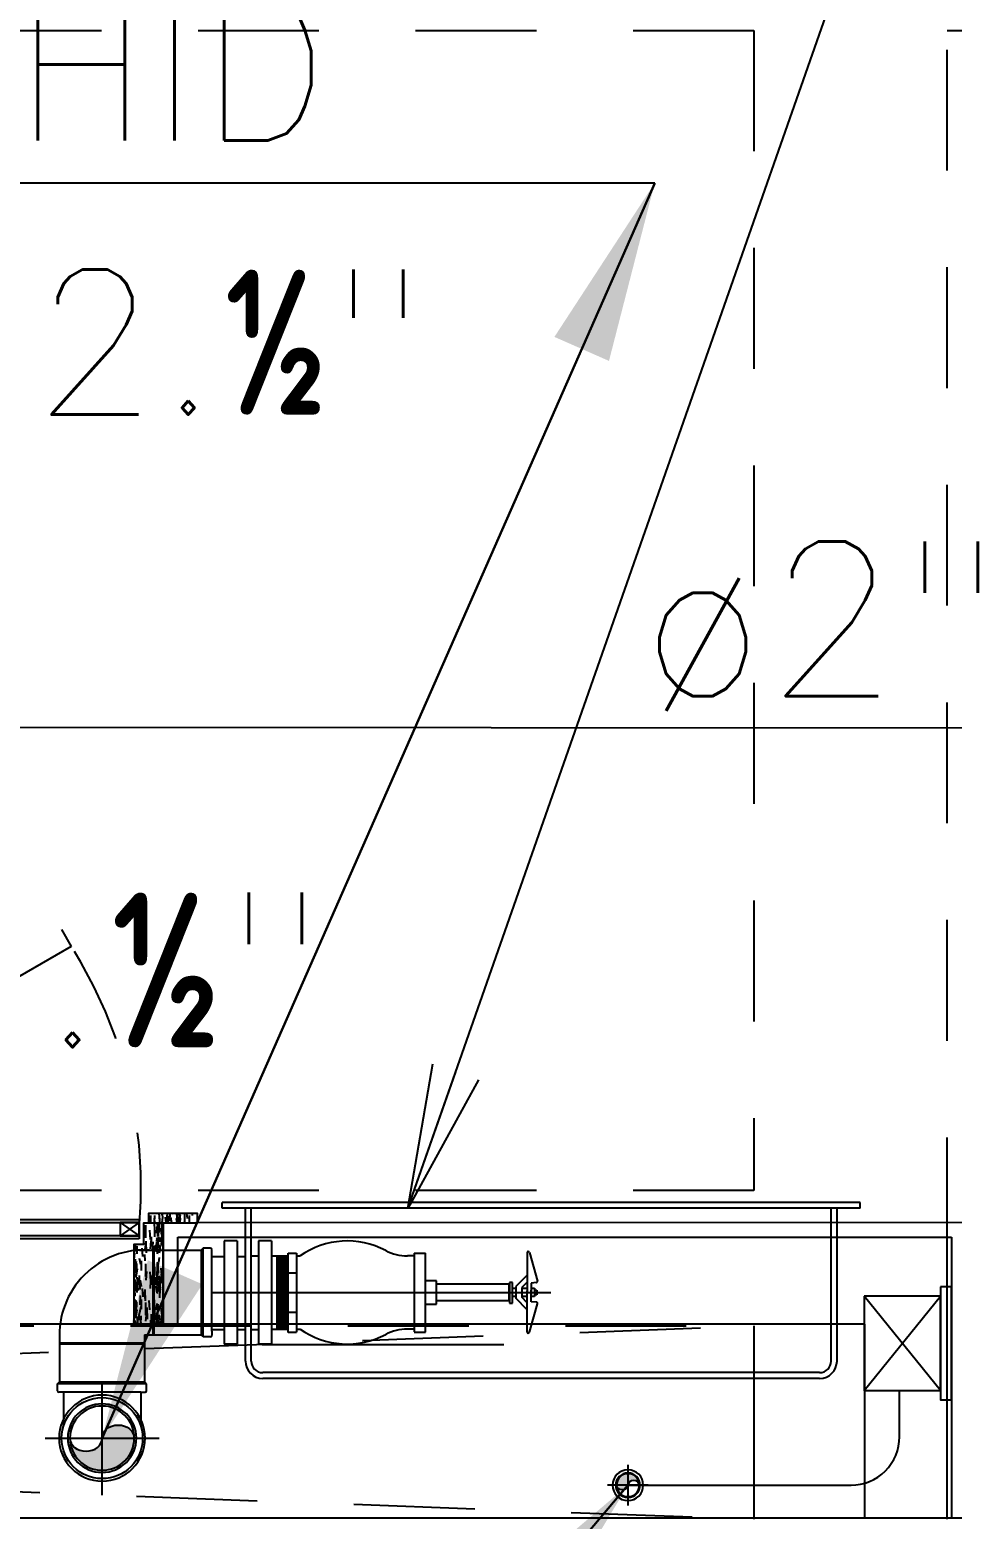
# Model space of a CAD drawing. Header units: millimetres. Extents: x 188.6 to 263.2, y 40.1 to 120.1.
# Drawn here: x 211.501 to 212.455, y 107.628 to 109.168 of the extents above; entities that cross this region are included whole.
import ezdxf
from ezdxf.enums import TextEntityAlignment as Align

# ---------------------------------------------------------------- set-up
doc = ezdxf.new("R2010")
doc.units = ezdxf.units.MM
for name, pattern in [('DASHDOT2', [0.5, 0.25, -0.125, 0, -0.125]), ('HIDDEN2', [0.1875, 0.125, -0.0625]), ('PHANTOM', [2.5, 1.25, -0.25, 0.25, -0.25, 0.25, -0.25]), ('XREF-TIPO$0$HIDDEN', [0.375, 0.25, -0.125])]:
    doc.linetypes.add(name, pattern=pattern)
for name, color, linetype in [('ARQ', 8, 'Continuous'), ('ESTR-PILARES', 11, 'Continuous'), ('ESTR-VIGAS', 11, 'HIDDEN2'), ('ESTRUTURA', 7, 'Continuous'), ('INC-ALARME-COL', 254, 'Continuous'), ('INC-ALARME-CX', 96, 'Continuous'), ('INC-COL-HID', 254, 'Continuous'), ('INC-HID-CX', 244, 'Continuous'), ('INC-HID-TEXTO', 7, 'Continuous'), ('INC-HIDRANTE', 10, 'Continuous'), ('SPK-TEXTO', 7, 'Continuous'), ('SPK-TUBO-TETO', 12, 'Continuous')]:
    doc.layers.add(name, color=color, linetype=linetype)
doc.styles.add('60-100', font='romans.shx', dxfattribs={"height": 0.16})
doc.styles.add('60-75', font='romans.shx', dxfattribs={"height": 0.12})
doc.styles.add('ROMANS', font='ROMANS.SHX', dxfattribs={"height": 0.15})
doc.dimstyles.new('IND75', dxfattribs={"dimtxt": 0.15, "dimasz": 0.1875, "dimexe": 0.15, "dimexo": 0, "dimgap": 0.1, "dimtad": 1, "dimzin": 10, "dimdsep": 46, "dimtxsty": '60-75', "dimcen": 0, "dimclrd": 256, "dimclre": 1, "dimclrt": 256, "dimadec": 0, "dimazin": 0, "dimtfac": 1, "dimtix": 1, "dimtmove": 2, "dimatfit": 3, "dimfxl": 0.15, "dimtolj": 1, "dimtzin": 6, "dimarcsym": 0})
doc.dimstyles.new('SETAS75', dxfattribs={"dimtxt": 0.16, "dimasz": 0.15, "dimexe": 0.15, "dimexo": 0, "dimgap": 0.1, "dimtad": 1, "dimzin": 10, "dimdsep": 46, "dimtxsty": '60-100', "dimblk1": 'OPEN', "dimblk2": 'OPEN', "dimsah": 1, "dimcen": 0, "dimclrd": 244, "dimclre": 244, "dimclrt": 7, "dimadec": 0, "dimazin": 0, "dimtfac": 1, "dimtix": 1, "dimtmove": 2, "dimatfit": 3, "dimldrblk": 'OPEN', "dimfxl": 0.15, "dimtolj": 1, "dimtzin": 6, "dimarcsym": 0})

# ---------------------------------------------------------------- blocks, each defined once
blk = doc.blocks.new('XREF-TIPO$0$A$C17B41C2F')
at = {"color": 0}
for p, q in [((-0.0500000473812179, 0.0168749634176493), (-0.0305222213037268, 0.0031507220119238)), ((-0.0305222213037268, 0.0168749634176493), (-0.0500000473812179, 0.0031507220119238)), ((0.2402610395802185, 0.0031372644007206), (0.2597388656577095, 0.0168749634176493)), ((0.2597388656577095, 0.0031372644007206), (0.2402610395802185, 0.0168749634176493))]:
    blk.add_line(p, q, dxfattribs=at)
at = {"color": 0, "ltscale": 0.5}
for p, q in [((0.5305221265416549, 0.0168749634176493), (0.5499999526191459, 0.0031507220119238)), ((0.5499999526191459, 0.0168749634176493), (0.5305221265416549, 0.0031507220119238))]:
    blk.add_line(p, q, dxfattribs=at)
for points in [[(-0.0500000473812179, -3.53902578e-08), (0.5499999526191459, -3.53902578e-08), (0.5499999526191459, 0.0199999641627073), (-0.0500000473812179, 0.0199999641627073)], [(-0.0500000473812179, 0.0031507220119238), (0.5499999526191459, 0.0031249653548002), (0.5499999526191459, 0.0168749634176493), (-0.0500000473812179, 0.0168749634176493), (-0.0500000473812179, 0.0031507220119238)], [(0.5499999526191459, 0.0031507220119238), (0.5305221265416549, 0.0031507220119238), (0.5305221265416549, 0.0168749634176493), (0.5499999526191459, 0.0168749634176493)]]:
    blk.add_lwpolyline(points, close=True, dxfattribs=at)
at = {"color": 0}
for points in [[(-0.0305222213037268, 0.0031507220119238), (-0.0500000473812179, 0.0031507220119238), (-0.0500000473812179, 0.0168749634176493), (-0.0305222213037268, 0.0168749634176493)], [(0.2597388656577095, 0.0168749634176493), (0.2402610395802185, 0.0168749634176493), (0.2402610395802185, 0.0031372644007206), (0.2597388656577095, 0.0031372644007206)]]:
    blk.add_lwpolyline(points, close=True, dxfattribs=at)
blk = doc.blocks.new('A$C1BFF5DEF')
at = {"layer": 'ARQ'}
h = blk.add_hatch(dxfattribs=at)
h.set_pattern_fill('WOOD8', color=8, scale=0.04, angle=90, pattern_type=2)
h.set_pattern_definition([(79.69520000000003, (7.449828051928308, -1.197653365513133), (0.0399997950214397, 0.2400000384339161), [0.00447212, -0.4427414399999976]), (90, (7.450628051850343, -1.193253365536975), (-0.04, 0.04), [0.0044, -0.0356]), (108.4348999999999, (7.450628051850343, -1.188853365561043), (-0.0399999361289083, 0.0800000173837185), [0.00379472, -0.1226963599999994]), (262.875, (7.449428051909307, -1.185253364225899), (0.0399999312757586, 0.2800000151938114), [0.00322492, -0.3192654]), (264.8056, (7.449028051890309, -1.188453364377892), (0.0399998089879781, 0.4000000268017958), [0.00441816, -0.4373962800000001]), (284.0361999999999, (7.448628051871308, -1.192853364354049), (0.0399999222944498, -0.1200000218395896), [0.00494772, -0.15997648]), (99.46229999999994, (7.449828051928308, -1.19445336536114), (-0.0399999255680974, 0.2000000309478123), [0.00243312, -0.2408774]), (83.65980000000005, (7.449428051909307, -1.192053365713035), (-0.0400000631583878, -0.3199999761042569), [0.00362216, -0.35859324]), (275.7106, (7.449828051928308, -1.188453364377892), (0.0400000525866517, -0.3599999769398341), [0.00401996, -0.3979750799999975]), (258.6901000000001, (7.450228051831343, -1.192453365033087), (0.0399999052864643, 0.1600000300892381), [0.0020396, -0.2019211599999988]), (84.8056, (7.450228051831343, -1.201253364986087), (-0.0399998089879779, -0.4000000268017958), [0.00441816, -0.4373962800000001]), (78.69009999999997, (7.450628051850343, -1.196853365009019), (-0.0399999052864644, -0.160000030089238), [0.0040792, -0.19988156]), (90, (7.451428051888343, -1.192853364354049), (-0.04, 0.04), [0.0048, -0.0352]), (110.5559999999999, (7.451428051888343, -1.188053365056929), (-0.0799998398568635, 0.2000000737816969), [0.0034176, -0.3383425599999999]), (93.81409999999993, (7.450228051831343, -1.184853364904937), (-0.0400002449589481, 0.5599999736578523), [0.00601332, -0.59531852]), (84.8056, (7.449828051928308, -1.178853365784106), (-0.0399998089879779, -0.4000000268017958), [0.00441816, -0.4373962800000001]), (90, (7.450228051831343, -1.174453365807949), (-0.04, 0.04), [0.0044, -0.0356]), (95.19439999999994, (7.450228051831343, -1.21005336493772), (-0.039999808987978, 0.4000000268017958), [0.00441816, -0.4373962800000001]), (84.8056, (7.449828051928308, -1.205653364962017), (-0.0399998089879779, -0.4000000268017958), [0.00441816, -0.4373962800000001]), (90, (7.449428051909307, -1.21005336493772), (-0.04, 0.04), [0.0024, -0.0376]), (95.19439999999994, (7.449428051909307, -1.20765336529007), (-0.039999808987978, 0.4000000268017958), [0.00441816, -0.4373962800000001]), (90, (7.449028051890309, -1.203253365312774), (-0.04, 0.04), [0.004, -0.036]), (100.3048, (7.449028051890309, -1.199253364658034), (0.0399997950214397, -0.2400000384339161), [0.00447212, -0.44274144]), (95.19439999999994, (7.448228051852312, -1.194853364682103), (-0.039999808987978, 0.4000000268017958), [0.00441816, -0.4373962800000001]), (84.8056, (7.447828051833312, -1.190453364705945), (-0.0399998089879779, -0.4000000268017958), [0.00441816, -0.4373962800000001]), (84.8056, (7.448228051852312, -1.186053364729104), (-0.0399998089879779, -0.4000000268017958), [0.00441816, -0.4373962800000001]), (81.86989999999993, (7.448628051871308, -1.181653364752946), (-0.03999997423262201, -0.2399999910584448), [0.00565684, -0.2771858399999974]), (90, (7.449428051909307, -1.176053364953077), (-0.04, 0.04), [0.006, -0.034]), (77.47120000000002, (7.473428051885091, -1.177653364097067), (0.0399999841217957, 0.2000000128163639), [0.0036878, -0.36509396]), (84.28939999999999, (7.474228051923545, -1.174053364625024), (-0.0400000525866517, -0.3599999769398341), [0.00401996, -0.3979750800000001]), (98.13009999999994, (7.473428051885091, -1.177653364097067), (-0.0399999742326217, 0.2399999910584448), [0.00282844, -0.2800142800000001]), (99.46229999999994, (7.473028051866093, -1.174853365128909), (-0.0399999255680974, 0.2000000309478123), [0.0048662, -0.23844428]), (90, (7.472228051828097, -1.21005336493772), (-0.04, 0.04), [0.0048, -0.0352]), (80.5377, (7.472228051828097, -1.205253365640827), (-0.0399999255680975, -0.2000000309478122), [0.00243312, -0.2408774]), (291.8014, (7.472628051847549, -1.202853364130077), (-0.039999996420026, 0.1200000109204308), [0.00215408, -0.21325252]), (282.9946000000001, (7.473428051885091, -1.20485336445813), (-0.0799999031031338, 0.3600000307099759), [0.00533668, -0.5283298799999999]), (82.87500000000001, (7.473428051885091, -1.173253364120909), (-0.0399999312757587, -0.2800000151938114), [0.00322492, -0.3192654]), (97.12499999999991, (7.473428051885091, -1.173253364120909), (-0.0399999312757586, 0.2800000151938114), [0.00322492, -0.3192654]), (90, (7.473028051866093, -1.21005336493772), (-0.04, 0.04), [0.0032, -0.0368]), (284.0361999999999, (7.473028051866093, -1.206853364785729), (0.0399999222944498, -0.1200000218395896), [0.00329848, -0.16162576]), (86.63350000000004, (7.471828051925058, -1.201253364986087), (-0.0400004385341794, -0.6399999728787479), [0.00681176, -0.6743637199999952]), (87.70940000000003, (7.472228051828097, -1.19445336536114), (-0.0399998301250331, -0.9600000051670294), [0.010008, -0.9907916800000002]), (93.17979999999955, (7.472628051847549, -1.184453365585113), (-0.0399996416930524, 0.6800000201079799), [0.00721112, -0.7138991599999974]), (99.46229999999994, (7.472228051828097, -1.177253364777015), (-0.0399999255680974, 0.2000000309478123), [0.00729932, -0.2360112]), (100.3048, (7.475828051882218, -1.21005336493772), (0.0399997950214397, -0.2400000384339161), [0.00447212, -0.44274144]), (105.9454, (7.475028051845127, -1.205653364962017), (0.0399999955718552, -0.1600000050660861), [0.00582408, -0.28538032]), (90, (7.473428051885091, -1.200053365160782), (-0.04, 0.04), [0.0052, -0.0348]), (81.86989999999993, (7.473428051885091, -1.194853364682103), (-0.03999997423262201, -0.2399999910584448), [0.00565684, -0.2771858399999974]), (93.5762999999994, (7.474228051923545, -1.189253364881095), (-0.0399996286932699, 0.600000026173364), [0.00641248, -0.6348362799999993]), (81.25380000000001, (7.473828051904548, -1.182853364577113), (0.0400001678823012, 0.279999973454254), [0.00526116, -0.520856679999995]), (75.96380000000005, (7.474628051825218, -1.177653364097067), (-0.0399999222944498, -0.1200000218395896), [0.00494772, -0.15997648]), (90, (7.475828051882218, -1.172853364801085), (-0.04, 0.04), [0.0028, -0.0372]), (264.8056, (7.471828051925058, -1.201253364986087), (0.0399998089879781, 0.4000000268017958), [0.00883628, -0.4329781600000003]), (85.23639999999993, (7.469428051928389, -1.21005336493772), (-0.0399996613064505, -0.4400000378527836), [0.00963328, -0.4720305200000002]), (90, (7.470228051849062, -1.200453364481972), (-0.04, 0.04), [0.0092, -0.0308]), (94.08559999999996, (7.470228051849062, -1.191253365208694), (-0.0399998452941669, 0.5200000059605934), [0.0112285199999999, -0.5501981999999951]), (90, (7.469428051928389, -1.180053365608955), (-0.04, 0.04), [0.01, -0.03]), (97.12499999999991, (7.47782805186125, -1.21005336493772), (-0.0399999312757586, 0.2800000151938114), [0.00967472, -0.3128156]), (96.34019999999997, (7.476628051920214, -1.200453364481972), (-0.0400000631583877, 0.3199999761042569), [0.00724432, -0.3549710800000001]), (87.51039999999998, (7.475828051882218, -1.193253365536975), (-0.0400007146107917, -0.8799999791882172), [0.00920868, -0.91166048]), (83.48020000000005, (7.476228051902126, -1.184053364401052), (-0.1199999810097492, -1.039999991634944), [0.01409112, -1.395022079999999]), (93.01279999999981, (7.451828051907341, -1.21005336493772), (-0.0400001641951632, 0.7200000004678956), [0.00761052, -0.7534413999999995]), (81.86989999999993, (7.451428051888343, -1.202453364810024), (-0.03999997423262201, -0.2399999910584448), [0.0084852799999999, -0.2743574399999975]), (87.61409999999995, (7.452628051828013, -1.194053364177989), (-0.0399993108224176, -0.9200000209549773), [0.0096083199999999, -0.9512246399999952]), (100.6197, (7.453028051847467, -1.184453365585113), (0.0800003233247349, -0.4399999361847267), [0.00651152, -0.64464128]), (90, (7.451828051907341, -1.178053365280901), (-0.04, 0.04), [0.008, -0.032]), (86.82020000000004, (7.447028051911273, -1.21005336493772), (-0.0399996416930523, -0.6800000201079799), [0.00721112, -0.713899159999995]), (96.00899999999996, (7.447428051931182, -1.202853364130077), (0.0399999726992737, -0.3999999900362416), [0.007642, -0.75655692]), (96.7098, (7.446628051892276, -1.195253365865027), (0.0399997552497613, -0.3600000399100522), [0.00684688, -0.6778428000000001]), (84.28939999999999, (7.445828051855187, -1.188453364377892), (-0.0400000525866517, -0.3599999769398341), [0.00803992, -0.39395512]), (77.90519999999998, (7.446628051892276, -1.180453364929007), (-0.0800002693395147, -0.359999944064556), [0.00572712, -0.56698572]), (99.46229999999994, (7.447828051833312, -1.174853365128909), (-0.0399999255680974, 0.2000000309478123), [0.0048662, -0.23844428]), (93.81409999999993, (7.454628051923463, -1.21005336493772), (-0.0400002449589481, 0.5599999736578523), [0.00601332, -0.59531852]), (77.19570000000002, (7.454228051904465, -1.204053365817116), (-0.1200002955069241, -0.519999913875351), [0.0090244, -0.89341672]), (90, (7.456228051883497, -1.195253365865027), (-0.04, 0.04), [0.01, -0.03]), (95.44029999999985, (7.456228051883497, -1.185253364225899), (0.0399997348496507, -0.4400000124883264), [0.008438, -0.8353629199999995]), (96.7098, (7.455428051845045, -1.176853365456962), (0.0399997552497613, -0.3600000399100522), [0.00684688, -0.6778428000000001]), (90, (7.444228051895152, -1.21005336493772), (-0.04, 0.04), [0.0068, -0.0332]), (98.13009999999994, (7.444228051895152, -1.203253365312774), (-0.0399999742326217, 0.2399999910584448), [0.01131372, -0.2715289999999999]), (87.61409999999995, (7.442628051935115, -1.192053365713035), (-0.0399993108224176, -0.9200000209549773), [0.0096083199999999, -0.9512246399999952]), (84.47250000000003, (7.443028051838155, -1.18245336525706), (0.0799994151865981, 0.840000068775989), [0.01245792, -1.233335]), (96.8428, (7.480628051878284, -1.21005336493772), (0.0800003199169901, -0.6799999746191423), [0.0100717599999999, -0.9971025199999948]), (90, (7.479428051821286, -1.200053365160782), (-0.04, 0.04), [0.0112, -0.0288]), (86.34780000000003, (7.479428051821286, -1.188853365561043), (-0.0799994919411372, -1.240000037688629), [0.0188382399999999, -1.864987639999988]), (90, (7.466628051911358, -1.21005336493772), (-0.04, 0.04), [0.0096, -0.0304]), (94.76359999999987, (7.466628051911358, -1.200453364481972), (-0.0399996613064504, 0.4400000378527836), [0.0096332799999999, -0.472030519999998]), (88.15239999999996, (7.465828051873357, -1.190853364025997), (-0.0399997735908692, -1.200000018572352), [0.01240644, -1.22823856]), (87.2737, (7.466228051892357, -1.178453364600954), (-0.0399998407090877, -0.8000000117989386), [0.00840952, -0.8325423200000001]), (84.8056, (7.460228051840201, -1.21005336493772), (-0.0399998089879779, -0.4000000268017958), [0.00883628, -0.4329781600000002]), (90, (7.461028051878201, -1.201253364986087), (-0.04, 0.04), [0.0128, -0.0272]), (91.90919999999942, (7.461028051878201, -1.188453364377892), (-0.0400009696431283, 1.159999961263149), [0.01200668, -1.188659799999997]), (93.5762999999994, (7.460628051859202, -1.176453364272902), (-0.0399996286932699, 0.600000026173364), [0.00641248, -0.6348362799999993])])
h.paths.add_polyline_path([(12.72000120705752, -1.22487913168993), (12.7500012070841, -1.22487913168993), (12.74999918525145, -1.119944463898945), (12.72999918523237, -1.119944463898945), (12.72999918523237, -1.1419444654191), (12.71999918522215, -1.1419444654191)])
h = blk.add_hatch(dxfattribs=at)
h.set_pattern_fill('WOOD8', color=8, scale=0.04, angle=90, pattern_type=2)
h.set_pattern_definition([(79.69520000000003, (7.414828052012126, -1.107544464473902), (0.0399997950214397, 0.2400000384339161), [0.00447212, -0.4427414399999975]), (90, (7.415628051933254, -1.103144464497971), (-0.04, 0.04), [0.0044, -0.0356]), (108.4348999999999, (7.415628051933254, -1.098744464521814), (-0.0399999361289083, 0.0800000173837185), [0.00379472, -0.1226963599999994]), (262.875, (7.414428051993128, -1.095144463187124), (0.0399999312757586, 0.2800000151938114), [0.00322492, -0.3192654]), (264.8056, (7.414028051974128, -1.098344463338889), (0.0399998089879781, 0.4000000268017958), [0.00441816, -0.4373962800000001]), (284.0361999999999, (7.413628051955582, -1.10274446331482), (0.0399999222944498, -0.1200000218395896), [0.00494772, -0.15997648]), (99.46229999999994, (7.414828052012126, -1.10434446432191), (-0.0399999255680974, 0.2000000309478123), [0.00243312, -0.2408774]), (83.65980000000005, (7.414428051993128, -1.101944464673805), (-0.0400000631583878, -0.3199999761042569), [0.00362216, -0.35859324]), (275.7106, (7.414828052012126, -1.098344463338889), (0.0400000525866517, -0.3599999769398341), [0.00401996, -0.3979750799999975]), (258.6901000000001, (7.415228051914254, -1.102344463994768), (0.0399999052864643, 0.1600000300892381), [0.0020396, -0.2019211599999988]), (84.8056, (7.415228051914254, -1.111144463946857), (-0.0399998089879779, -0.4000000268017958), [0.00441816, -0.4373962800000001]), (78.69009999999997, (7.415628051933254, -1.106744463970925), (-0.0399999052864644, -0.160000030089238), [0.0040792, -0.19988156]), (90, (7.416428051971251, -1.10274446331482), (-0.04, 0.04), [0.0048, -0.0352]), (110.5559999999999, (7.416428051971251, -1.097944464017927), (-0.0799998398568635, 0.2000000737816969), [0.0034176, -0.3383425599999999]), (93.81409999999993, (7.415228051914254, -1.094744463865936), (-0.0400002449589481, 0.5599999736578523), [0.00601332, -0.59531852]), (84.8056, (7.414828052012126, -1.088744464745785), (-0.0399998089879779, -0.4000000268017958), [0.00441816, -0.4373962800000001]), (90, (7.415228051914254, -1.084344464768945), (-0.04, 0.04), [0.0044, -0.0356]), (95.19439999999994, (7.415228051914254, -1.119944463898945), (-0.039999808987978, 0.4000000268017958), [0.00441816, -0.4373962800000001]), (84.8056, (7.414828052012126, -1.115544463922788), (-0.0399998089879779, -0.4000000268017958), [0.00441816, -0.4373962800000001]), (90, (7.414428051993128, -1.119944463898945), (-0.04, 0.04), [0.0024, -0.0376]), (95.19439999999994, (7.414428051993128, -1.11754446425084), (-0.039999808987978, 0.4000000268017958), [0.00441816, -0.4373962800000001]), (90, (7.414028051974128, -1.113144464274909), (-0.04, 0.04), [0.004, -0.036]), (100.3048, (7.414028051974128, -1.109144463618803), (0.0399997950214397, -0.2400000384339161), [0.00447212, -0.44274144]), (95.19439999999994, (7.413228051936129, -1.104744463642872), (-0.039999808987978, 0.4000000268017958), [0.00441816, -0.4373962800000001]), (84.8056, (7.412828051917131, -1.100344463667169), (-0.0399998089879779, -0.4000000268017958), [0.00441816, -0.4373962800000001]), (84.8056, (7.413228051936129, -1.095944463690784), (-0.0399998089879779, -0.4000000268017958), [0.00441816, -0.4373962800000001]), (81.86989999999993, (7.413628051955582, -1.091544463713944), (-0.03999997423262201, -0.2399999910584448), [0.00565684, -0.2771858399999974]), (90, (7.414428051993128, -1.085944463913847), (-0.04, 0.04), [0.006, -0.034]), (77.47120000000002, (7.438428051968911, -1.087544463058747), (0.0399999841217957, 0.2000000128163639), [0.0036878, -0.36509396]), (84.28939999999999, (7.439228052007365, -1.083944463585794), (-0.0400000525866517, -0.3599999769398341), [0.00401996, -0.3979750800000001]), (98.13009999999994, (7.438428051968911, -1.087544463058747), (-0.0399999742326217, 0.2399999910584448), [0.00282844, -0.2800142800000001]), (99.46229999999994, (7.438028051950368, -1.084744464090134), (-0.0399999255680974, 0.2000000309478123), [0.0048662, -0.23844428]), (90, (7.43722805191237, -1.119944463898945), (-0.04, 0.04), [0.0048, -0.0352]), (80.5377, (7.43722805191237, -1.115144464601825), (-0.0399999255680975, -0.2000000309478122), [0.00243312, -0.2408774]), (291.8014, (7.43762805193137, -1.112744463091758), (-0.039999996420026, 0.1200000109204308), [0.00215408, -0.21325252]), (282.9946000000001, (7.438428051968911, -1.1147444634189), (-0.0799999031031338, 0.3600000307099759), [0.00533668, -0.5283298799999999]), (82.87500000000001, (7.438428051968911, -1.083144463083044), (-0.0399999312757587, -0.2800000151938114), [0.00322492, -0.3192654]), (97.12499999999991, (7.438428051968911, -1.083144463083044), (-0.0399999312757586, 0.2800000151938114), [0.00322492, -0.3192654]), (90, (7.438028051950368, -1.119944463898945), (-0.04, 0.04), [0.0032, -0.0368]), (284.0361999999999, (7.438028051950368, -1.116744463746954), (0.0399999222944498, -0.1200000218395896), [0.00329848, -0.16162576]), (86.63350000000004, (7.436828052009332, -1.111144463946857), (-0.0400004385341794, -0.6399999728787479), [0.00681176, -0.6743637199999949]), (87.70940000000003, (7.43722805191237, -1.10434446432191), (-0.0399998301250331, -0.9600000051670294), [0.010008, -0.9907916800000002]), (93.17979999999955, (7.43762805193137, -1.094344464545882), (-0.0399996416930524, 0.6800000201079799), [0.00721112, -0.7138991599999974]), (99.46229999999994, (7.43722805191237, -1.087144463737785), (-0.0399999255680974, 0.2000000309478123), [0.00729932, -0.2360112]), (100.3048, (7.440828051967398, -1.119944463898945), (0.0399997950214397, -0.2400000384339161), [0.00447212, -0.44274144]), (105.9454, (7.440028051928038, -1.115544463922788), (0.0399999955718552, -0.1600000050660861), [0.00582408, -0.28538032]), (90, (7.438428051968911, -1.109944464122917), (-0.04, 0.04), [0.0052, -0.0348]), (81.86989999999993, (7.438428051968911, -1.104744463642872), (-0.03999997423262201, -0.2399999910584448), [0.00565684, -0.2771858399999974]), (93.57629999999935, (7.439228052007365, -1.099144463842775), (-0.0399996286932699, 0.600000026173364), [0.00641248, -0.6348362799999994]), (81.25380000000001, (7.438828051988366, -1.092744463538791), (0.0400001678823012, 0.279999973454254), [0.00526116, -0.5208566799999949]), (75.96380000000005, (7.439628051910403, -1.087544463058747), (-0.0399999222944498, -0.1200000218395896), [0.00494772, -0.15997648]), (90, (7.440828051967398, -1.082744463761854), (-0.04, 0.04), [0.0028, -0.0372]), (264.8056, (7.436828052009332, -1.111144463946857), (0.0399998089879781, 0.4000000268017958), [0.00883628, -0.4329781600000003]), (85.23639999999993, (7.434428052011298, -1.119944463898945), (-0.0399996613064505, -0.4400000378527836), [0.00963328, -0.4720305200000002]), (90, (7.435228051933336, -1.110344463442743), (-0.04, 0.04), [0.0092, -0.0308]), (94.08559999999996, (7.435228051933336, -1.101144464169918), (-0.0399998452941669, 0.5200000059605934), [0.0112285199999999, -0.5501981999999951]), (90, (7.434428052011298, -1.08994446457018), (-0.04, 0.04), [0.01, -0.03]), (97.12499999999991, (7.442828051945526, -1.119944463898945), (-0.0399999312757586, 0.2800000151938114), [0.00967472, -0.3128156]), (96.34019999999997, (7.441628052004035, -1.110344463442743), (-0.0400000631583877, 0.3199999761042569), [0.00724432, -0.3549710800000001]), (87.51039999999998, (7.440828051967398, -1.103144464497971), (-0.0400007146107917, -0.8799999791882172), [0.00920868, -0.91166048]), (83.48020000000005, (7.441228051986397, -1.093944463363186), (-0.1199999810097492, -1.039999991634944), [0.01409112, -1.395022079999999]), (93.01279999999981, (7.41682805199025, -1.119944463898945), (-0.0400001641951632, 0.7200000004678956), [0.00761052, -0.7534413999999995]), (81.86989999999993, (7.416428051971251, -1.112344463770795), (-0.03999997423262201, -0.2399999910584448), [0.0084852799999999, -0.2743574399999974]), (87.61409999999995, (7.417628051912287, -1.103944463138758), (-0.0399993108224176, -0.9200000209549773), [0.0096083199999999, -0.9512246399999952]), (100.6197, (7.418028051931287, -1.094344464545882), (0.0800003233247349, -0.4399999361847267), [0.00651152, -0.64464128]), (90, (7.41682805199025, -1.0879444642419), (-0.04, 0.04), [0.008, -0.032]), (86.82020000000004, (7.412028051996457, -1.119944463898945), (-0.0399996416930523, -0.6800000201079799), [0.00721112, -0.713899159999995]), (96.00899999999996, (7.412428052014091, -1.112744463091758), (0.0399999726992737, -0.3999999900362416), [0.007642, -0.75655692]), (96.7098, (7.411628051976093, -1.105144464825797), (0.0399997552497613, -0.3600000399100522), [0.00684688, -0.6778428000000001]), (84.28939999999999, (7.410828051938096, -1.098344463338889), (-0.0400000525866517, -0.3599999769398341), [0.00803992, -0.39395512]), (77.90519999999998, (7.411628051976093, -1.090344463889777), (-0.0800002693395147, -0.359999944064556), [0.00572712, -0.56698572]), (99.46229999999994, (7.412828051917131, -1.084744464090134), (-0.0399999255680974, 0.2000000309478123), [0.0048662, -0.23844428]), (93.81409999999993, (7.419628052007281, -1.119944463898945), (-0.0400002449589481, 0.5599999736578523), [0.00601332, -0.59531852]), (77.19570000000002, (7.419228051988284, -1.113944464778795), (-0.1200002955069241, -0.519999913875351), [0.0090244, -0.89341672]), (90, (7.421228051967317, -1.105144464825797), (-0.04, 0.04), [0.01, -0.03]), (95.44029999999985, (7.421228051967317, -1.095144463187124), (0.0399997348496507, -0.4400000124883264), [0.008438, -0.8353629199999995]), (96.7098, (7.420428051929319, -1.086744464417732), (0.0399997552497613, -0.3600000399100522), [0.00684688, -0.6778428000000001]), (90, (7.409228051978972, -1.119944463898945), (-0.04, 0.04), [0.0068, -0.0332]), (98.13009999999994, (7.409228051978972, -1.113144464274909), (-0.0399999742326217, 0.2399999910584448), [0.01131372, -0.2715289999999999]), (87.61409999999995, (7.407628052019389, -1.101944464673805), (-0.0399993108224176, -0.9200000209549773), [0.0096083199999999, -0.9512246399999952]), (84.47250000000003, (7.408028051921973, -1.09234446421783), (0.0799994151865981, 0.840000068775989), [0.01245792, -1.233335]), (96.8428, (7.445628051961192, -1.119944463898945), (0.0800003199169901, -0.6799999746191423), [0.0100717599999999, -0.9971025199999948]), (90, (7.444428051904197, -1.109944464122917), (-0.04, 0.04), [0.0112, -0.0288]), (86.34780000000003, (7.444428051904197, -1.098744464521814), (-0.0799994919411372, -1.240000037688629), [0.0188382399999999, -1.864987639999988]), (90, (7.431628051995176, -1.119944463898945), (-0.04, 0.04), [0.0096, -0.0304]), (94.76359999999987, (7.431628051995176, -1.110344463442743), (-0.0399996613064504, 0.4400000378527836), [0.0096332799999999, -0.4720305199999979]), (88.15239999999996, (7.430828051957178, -1.100744462986767), (-0.0399997735908692, -1.200000018572352), [0.01240644, -1.22823856]), (87.2737, (7.431228051976178, -1.088344463563089), (-0.0399998407090877, -0.8000000117989386), [0.00840952, -0.8325423200000001]), (84.8056, (7.425228051924478, -1.119944463898945), (-0.0399998089879779, -0.4000000268017958), [0.00883628, -0.4329781600000002]), (90, (7.426028051962473, -1.111144463946857), (-0.04, 0.04), [0.0128, -0.0272]), (91.90919999999942, (7.426028051962473, -1.098344463338889), (-0.0400009696431283, 1.159999961263149), [0.01200668, -1.188659799999997]), (93.57629999999935, (7.425628051943022, -1.086344463235035), (-0.0399996286932699, 0.600000026173364), [0.00641248, -0.6348362799999994])])
h.paths.add_polyline_path([(12.78499918516627, -1.119944463898945), (12.78499918516627, -1.109944464122917), (12.73499918523703, -1.109944464122917), (12.73499918523703, -1.119944463898945)])
at = {"layer": 'ARQ', "color": 8}
for p, q in [((12.75000216569924, -1.224879585716053), (12.74999918530329, -1.119945416930022)), ((13.5803280578034, -1.119765602192728), (12.78371386346634, -1.119947970189059)), ((12.76499919632442, -1.134880037461925), (13.56532813584044, -1.134880037461925)), ((12.76499919632442, -1.224880039622803), (12.76499919632442, -1.134880037461925)), ((13.56532813584044, -1.134880039325024), (13.56532813584044, -1.425005995860145)), ((12.76499919632442, -1.224880039622803), (12.09999667551437, -1.224860102728142)), ((13.4753281360081, -1.224880039622803), (12.76499919632442, -1.224880039622803)), ((13.4753281360081, -1.224880039622803), (13.47532813589123, -1.425005995860145)), ((7.795000681418058, -1.425007538183081), (13.7432323271114, -1.425007526089756)), ((7.885000681367271, -1.425005522869923), (14.47783468229545, -1.425005522869923))]:
    blk.add_line(p, q, dxfattribs=at)
at = {"layer": 'ARQ', "color": 8, "linetype": 'XREF-TIPO$0$HIDDEN', "ltscale": 0.3}
blk.add_lwpolyline([(12.65461442727837, -0.8339309456580393), (12.13499918500702, -1.133930945657994), (12.12499918523099, -1.116610437968801), (12.64461442750144, -0.8166104379699843)], close=True, dxfattribs=at)
at = {"layer": 'ARQ', "color": 8, "ltscale": 0.5}
for points in [[(12.74999918525145, -1.119944463898945), (12.7500012070841, -1.22487913168993), (12.72000120705752, -1.22487913168993), (12.71999918522215, -1.1419444654191), (12.72999918523237, -1.1419444654191), (12.72999918523237, -1.119944463898945), (12.78499918516627, -1.119944463898945)], [(12.73499918523703, -1.119944463898945), (12.73499918523703, -1.109944464122917), (12.78499918516627, -1.109944464122917), (12.78499918516627, -1.119944463898945)]]:
    blk.add_lwpolyline(points, dxfattribs=at)
at = {"layer": 'ARQ', "color": 8, "linetype": 'XREF-TIPO$0$HIDDEN', "ltscale": 0.3}
blk.add_arc((12.26069469049707, -1.082824468601983), 0.4662650249396418, 354.6115353125227, 51.21648042674089, dxfattribs=at)
at = {"layer": 'ARQ', "color": 8, "xscale": -1}
blk.add_blockref('XREF-TIPO$0$A$C17B41C2F', (12.67499913785014, -1.136610402131964), dxfattribs=at)
blk = doc.blocks.new('cpp42')
for p, q in [((-0.0527825044737256, -0.0324999999999989), (0, 0.0324999999999989)), ((0, -0.0324999999999989), (-0.0527825044737256, 0.0324999999999989))]:
    blk.add_line(p, q)
for points in [[(-0.0527825044737256, 0.0324999999999989), (-0.0527825044737256, -0.0324999999999989), (0, -0.0324999999999989), (0, 0.0324999999999989)], [(0, 0.0390000000000157), (0, -0.0390000000000157), (0.0075350241178853, -0.0390000000000157), (0.0075350241178853, 0.0390000000000157)]]:
    blk.add_lwpolyline(points, close=True)
blk = doc.blocks.new('C50')
h = blk.add_hatch(color=8)
edge = h.paths.add_edge_path()
edge.add_arc((1.0388284327e-05, 3.6e-15), 0.0237603882843259, 540, 720)
edge.add_ellipse((0.0118905824264886, 3.6e-15), major_axis=(0.0118801941421629, 0), ratio=0.8157909428880827, start_angle=180, end_angle=360, ccw=False)
edge.add_ellipse((-0.0118698058578382, 3.6e-15), major_axis=(-0.0118801941421629, 0), ratio=0.8157909428880827, start_angle=180, end_angle=360)
at = {"color": 252}
for p, q in [((0, -0.0420705258912335), (0, 0.0420705258911767)), ((0.0420705258912904, 0), (-0.0420705258912904, 0))]:
    blk.add_line(p, q, dxfattribs=at)
at = {"color": 0}
for centre, radius in [((0, -2.84e-14), 0.0317999999999755), ((0, 0), 0.0253499999999986)]:
    blk.add_circle(centre, radius, dxfattribs=at)
at = {"color": 8}
blk.add_circle((0, 0), 0.0237499999999987, dxfattribs=at)
blk.add_ellipse((-0.0118749999999999, 3.6e-15), major_axis=(-0.011875, 0), ratio=0.8157909428880826, start_param=3.141592653589792, end_param=6.283185307179584, dxfattribs=at)
at = {"color": 8, "extrusion": (0, 0, -1)}
blk.add_ellipse((0.0118749999999999, 3.6e-15), major_axis=(0.011875, 0), ratio=0.8157909428880826, start_param=0, end_param=3.141592653589792, dxfattribs=at)
blk = doc.blocks.new('CX-HID')
at = {"layer": 'INC-HID-CX', "linetype": 'DASHDOT2'}
blk.add_line((0.1654386020817355, 0.0968604479633228), (0.4656452383472926, 0.0968508110183422), dxfattribs=at)
blk.add_line((0.1654386020817355, 0.0968604479633228), (0.4656452383472926, 0.0968508110183422), dxfattribs=at)
at = {"layer": 'INC-HIDRANTE'}
for p, q in [((0.1242106258125659, 0.237793092833229), (0.1242106258125659, 0.2437914323931665)), ((0.784194021412759, 0.2437914323931665), (0.1242106258125659, 0.2437914323931665)), ((0.784194021412759, 0.237793092833229), (0.1242106258125659, 0.237793092833229)), ((0.1482039840527705, 0.0797897719530312), (0.1482039840527705, 0.237793092833229)), ((0.1542023236127079, 0.0797897719530312), (0.1542023236127079, 0.237793092833229)), ((0.7542023236122759, 0.0797897719530312), (0.7542023236122759, 0.237793092833229)), ((0.7602006631722134, 0.0797897719530312), (0.7602006631722134, 0.237793092833229)), ((0.7841940214124179, 0.237793092833229), (0.7841940214124179, 0.2437914323931665)), ((0.126289255770871, 0.204007990128801), (0.126289255770871, 0.0972949444461193)), ((0.1397868000660765, 0.204007990128801), (0.126289255770871, 0.204007990128801)), ((0.1397868000660765, 0.204007990128801), (0.1397868000660765, 0.0972949444461193)), ((0.1618737457868065, 0.204007990128801), (0.1618737457868065, 0.0972949444461193)), ((0.1753712900820119, 0.204007990128801), (0.1618737457868065, 0.204007990128801)), ((0.1753712900820119, 0.204007990128801), (0.1753712900820119, 0.0972949444461193)), ((0.0385980664014483, 0.1945514672866437), (0.1025694283260066, 0.1945514672866437)), ((0.0523667153458973, 0.1933514672866892), (0.0535667153458803, 0.1945514672866437)), ((0.0523667153458973, 0.1933514672866892), (0.0523667153458973, 0.1067514672887313)), ((0.0535667153458803, 0.1945514672866437), (0.0535667153458803, 0.1067514672887313)), ((0.1046694283259626, 0.1966514672865998), (0.1025694283260066, 0.1945514672866437)), ((0.1025694283260066, 0.1945514672866437), (0.1025694283260066, 0.1067514672887313)), ((0.1046694283259626, 0.1966514672865998), (0.1046694283259626, 0.1966514672865998)), ((0.1118694283258037, 0.1966514672865998), (0.1046694283259626, 0.1966514672865998)), ((0.1046694283259626, 0.1046514672887753), (0.1046694283259626, 0.1966514672865998)), ((0.1133694283257682, 0.1906514672867416), (0.1133694283257682, 0.1951514672866352)), ((0.1133694283257682, 0.1506514672876875), (0.1133694283257682, 0.1906514672867416)), ((0.1133694283256545, 0.1879310046391112), (0.126289255770871, 0.1879310046391112)), ((0.1397868000660765, 0.1879310046391112), (0.1482039840527705, 0.1879310046391112)), ((0.1542023236127079, 0.188441006515248), (0.1618737457868065, 0.188441006515248)), ((0.1753712900820119, 0.188441006515248), (0.1926038134326973, 0.188441006515248)), ((0.1926038134326973, 0.1128619280596723), (0.1926038134326973, 0.1911870593406348)), ((0.1926038134326973, 0.1911870593406348), (0.2011365138903329, 0.1911870593406348)), ((0.2011365138903329, 0.1911870593406348), (0.2011365138903329, 0.1504081132946595)), ((0.2011365138903329, 0.188441006515248), (0.2048667114784166, 0.188441006515248)), ((0.3228692843551926, 0.188441006515248), (0.3158514193776227, 0.188441006515248)), ((0.3228692843551926, 0.1914304133332081), (0.3228692843551926, 0.1098725212417122)), ((0.3228692843551926, 0.1914304133332081), (0.3344037146141545, 0.1914304133332081)), ((0.3344037146141545, 0.1096374840888785), (0.3344037146141545, 0.1914304133332081)), ((0.4396007528082464, 0.1917602399556273), (0.439766537341484, 0.1506613916488533)), ((0.4419756603685984, 0.1920011027116999), (0.4503974964288773, 0.1623804013004957)), ((0.2011365138903329, 0.1707975863176472), (0.1926038134326973, 0.1707975863176472)), ((0.3459381448726617, 0.1627437938680742), (0.3344037146141545, 0.1627437938680742)), ((0.3459381448726617, 0.138559140706846), (0.3459381448726617, 0.1627437938680742)), ((0.3459381448726617, 0.1595542001985706), (0.4206528509928377, 0.1595542001985706)), ((0.4206528509928377, 0.1595542001985706), (0.4206528509928377, 0.142002725624323)), ((0.4492454533271939, 0.1608460696896401), (0.4437014705715683, 0.1604157944023683)), ((0.4437014705715683, 0.1604157944023683), (0.4437014705715683, 0.1485877852117738)), ((0.1133694283257682, 0.1106514672886334), (0.1133694283257682, 0.1506514672876875)), ((0.1926038134326973, 0.1093941300958505), (0.1926038134326973, 0.1502905947180153)), ((0.2011365138903329, 0.1504081132946595), (0.2011365138903329, 0.109629167249139)), ((0.4206528509928377, 0.142002725624323), (0.3458845055527036, 0.142002725624323)), ((0.4396007528082464, 0.1097507788457079), (0.439766537341484, 0.1522208060130907)), ((0.4419756603685984, 0.1095099160896353), (0.4503622193140018, 0.1390377856235574)), ((0.4437014705715683, 0.1410952243985122), (0.4437014705715683, 0.1529232335891066)), ((0.4493023221859859, 0.1406620285700484), (0.4437014705715683, 0.1410952243985122)), ((0.2011365138903329, 0.1300186402716719), (0.1926038134326973, 0.1300186402716719)), ((0.3344037146141545, 0.138559140706846), (0.3459381448726617, 0.138559140706846)), ((-0.0438999999989562, 0.1120534008862108), (-0.0438999999989562, 0.0583204916425331)), ((0.1133694283256545, 0.1123519261831944), (0.126289255770871, 0.1123519261830808)), ((0.1133694283257682, 0.1106514672886334), (0.1133694283257682, 0.1061514672887398)), ((0.1397868000660765, 0.1123519261830808), (0.1482039840527705, 0.1123519261830808)), ((0.1542023236127079, 0.1123519261830808), (0.1618737457868065, 0.1123519261830808)), ((0.1753712900820119, 0.1128619280596723), (0.1926038134326973, 0.1128619280596723)), ((0.2011365138903329, 0.1093941300958505), (0.1926038134326973, 0.1093941300958505)), ((0.2011365138903329, 0.1128619280596723), (0.2048667114784166, 0.1128619280596723)), ((0.3228692843551926, 0.1128619280596723), (0.3158514193776227, 0.1128619280596723)), ((0.3228692843551926, 0.1096374840888785), (0.3344037146141545, 0.1096374840888785)), ((-0.0426999999989732, 0.0987204916416005), (-0.0438999999989562, 0.0975204916416175)), ((-0.0438999999989562, 0.0975204916416175), (0.0438999999990131, 0.0975204916416459)), ((-0.0426999999989732, 0.0987204916416005), (0.0438999999989847, 0.0987204916415721)), ((0.0438999999989847, 0.1067514672887313), (0.0438999999989847, 0.0583204916425046)), ((0.0438999999989847, 0.1067514672887313), (0.1025694283260066, 0.1067514672887313)), ((0.1046694283259626, 0.1046514672887753), (0.1025694283260066, 0.1067514672887313)), ((0.1118694283258037, 0.1046514672887753), (0.1046694283259626, 0.1046514672887753)), ((0.1397868000660765, 0.0972949444461193), (0.126289255770871, 0.0972949444461193)), ((0.1753712900820119, 0.0972949444461193), (0.1618737457868065, 0.0972949444461193)), ((0.7422056444927421, 0.0677930928331563), (0.1661990027325828, 0.0677930928331563)), ((0.7422056444927421, 0.0617947532732188), (0.1661990027325828, 0.0617947532732188)), ((-0.0459999999988838, 0.056220491642577), (-0.0438999999989562, 0.0583204916425331)), ((0.0459999999989407, 0.056220491642577), (-0.0459999999988838, 0.056220491642577)), ((-0.0459999999988838, 0.056220491642577), (-0.0459999999988838, 0.056220491642577)), ((-0.0459999999988838, 0.0490204916427644), (-0.0459999999988838, 0.056220491642577)), ((-0.0399999999990257, 0.0475204916427998), (-0.0444999999989193, 0.0475204916427998)), ((-0.0438999999989562, 0.0583204916425331), (0.0438999999989847, 0.0583204916425046)), ((-0.0399999999990257, 0.0475204916427998), (-0.0399999999990257, 0.0126194171731555)), ((0, 0.0475204916427714), (-0.0399999999990257, 0.0475204916427998)), ((0.0399999999990826, 0.0475204916428282), (0, 0.0475204916427714)), ((0.0399999999990826, 0.0475204916428282), (0.0399999999990541, 0.0126194171732692)), ((0.0399999999990826, 0.0475204916428282), (0.0444999999989761, 0.0475204916427998)), ((0.0459999999989407, 0.056220491642577), (0.0438999999989847, 0.0583204916425046)), ((0.0459999999989407, 0.0490204916427644), (0.0459999999989407, 0.056220491642577))]:
    blk.add_line(p, q, dxfattribs=at)
at = {"layer": 'INC-HIDRANTE', "linetype": 'PHANTOM'}
for p, q in [((0.1808707165266696, 0.188441006515248), (0.1808707165266696, 0.1128619280596723)), ((0.1823624673832, 0.188441006515248), (0.1823624673832, 0.1128619280596723)), ((0.1837050431543048, 0.188441006515248), (0.1837050431543048, 0.1128619280596723)), ((0.1853459690962609, 0.188441006515248), (0.1853459690962609, 0.1128619280596723)), ((0.1868377199527913, 0.188441006515248), (0.1868377199527913, 0.1128619280596723)), ((0.1883294708097765, 0.188441006515248), (0.1883294708097765, 0.1128619280596723)), ((0.1898212216658521, 0.188441006515248), (0.1898212216658521, 0.1128619280596723)), ((0.1913129725228373, 0.188441006515248), (0.1913129725228373, 0.1128619280596723)), ((0.4215389930625407, 0.1610298202925406), (0.4215389930625407, 0.1399939593628261)), ((0.4246414235428803, 0.1610298202925406), (0.4215389930625407, 0.1610298202925406)), ((0.4246414235428803, 0.1397589222095377), (0.4246414235428803, 0.1610298202925406)), ((0.4246414235428803, 0.1550305163176091), (0.427956228039193, 0.1550305163176091)), ((0.439766537341484, 0.1686346156319161), (0.427956228039193, 0.1568243063296251)), ((0.427956228039193, 0.1568243063296251), (0.427956228039193, 0.1446867124712554)), ((0.439766537341484, 0.1613771198643263), (0.4342372215876368, 0.1558478041100244)), ((0.4342372215876368, 0.1558478041100244), (0.4342372215876368, 0.1456632146908561)), ((0.4342372215876368, 0.1550305163176091), (0.439766537341484, 0.1550305163176091)), ((0.4437014705715683, 0.1550305163176091), (0.4473553371424261, 0.1550305163176091)), ((0.4473553371424261, 0.1550305163176091), (0.4473553371424261, 0.1464805024832714)), ((0.1133694283257682, 0.1506514672876875), (0.4641398972642037, 0.1506514672876875)), ((0.4215389930625407, 0.1399939593628261), (0.4215389930625407, 0.1397589222095377)), ((0.4215389930625407, 0.1397589222095377), (0.4246414235428803, 0.1397589222095377)), ((0.427956228039193, 0.1464805024832714), (0.4245877842224674, 0.1464805024832714)), ((0.439766537341484, 0.1328764031689644), (0.427956228039193, 0.1446867124712554)), ((0.439766537341484, 0.1464805024832714), (0.4342372215876368, 0.1464805024832714)), ((0.439766537341484, 0.1401338989365541), (0.4342372215876368, 0.1456632146908561)), ((0.4473553371424261, 0.1464805024832714), (0.4437014705715683, 0.1464805024832714)), ((0.4473553371424261, 0.1531573761147484), (0.449603870416695, 0.1531573761147484)), ((0.449603870416695, 0.148119500160945), (0.4473553371424261, 0.148119500160945)), ((0.449603870416695, 0.1531573761147484), (0.449603870416695, 0.148119500160945))]:
    blk.add_line(p, q, dxfattribs=at)
at = {"layer": 'INC-HIDRANTE'}
blk.add_circle((0, 4.26e-14), 0.0418746990711681, dxfattribs=at)
for centre, radius, start, end in [((0.253655369195485, 0.1194303443265454), 0.0845151147285944, 62.00479522810607, 125.2592697950165), ((0.0438999999989847, 0.1067514672887313), 0.0879599369003327, 86.54430548157009, 183.4556945183103), ((0.1118694283197215, 0.195151467280553), 0.0015000000060412, 2.32113522e-07, 89.99999976788813), ((0.3158514193776227, 0.2364277229952023), 0.0479867164798672, 242.0047952281061, 270), ((0.440800420720052, 0.1917602399556273), 0.0011996679119967, 11.58225483506597, 180), ((0.4492454533271939, 0.1620457376019004), 0.0011996679119967, 270, 16.19835980216029), ((0.4492454533271939, 0.13946528119898), 0.0011996679119967, 343.801640197814, 90), ((0.4492407934646964, 0.1394639395433188), 0.0011996679119967, 339.1926688966258, 87.06011689860416), ((0.253655369195485, 0.1818725902483749), 0.0845151147285944, 234.7407302049835, 297.9952047719234), ((0.3158514193776227, 0.064875211579718), 0.0479867164798672, 90, 117.9952047719234), ((0.440800420720052, 0.1097507788457079), 0.0011996679119967, 180, 348.4177451649339), ((0.1118694283197215, 0.106151467294822), 0.0015000000060412, 270.0000002321119, 359.9999997678881), ((0.1661990027325828, 0.0797897719530312), 0.0179950186799502, 180, 270), ((0.1661990027325828, 0.0797897719530312), 0.0119966791199668, 180, 270), ((0.7422056444924009, 0.0797897719530312), 0.0119966791199668, 270, 0), ((0.7422056444924009, 0.0797897719530312), 0.0179950186799502, 270, 0), ((-0.0444999999928655, 0.0490204916488466), 0.0015000000060412, 180.0000002321119, 269.9999997678848), ((0.0444999999928655, 0.0490204916488182), 0.0015000000060412, 270.0000002321103, 359.9999997678881)]:
    blk.add_arc(centre, radius, start, end, dxfattribs=at)
at = {"layer": 'INC-HIDRANTE', "extrusion": (0, 0, -1), "xscale": 1.399999999999999, "yscale": 1.399999999999999, "zscale": -1.5}
blk.add_blockref('C50', (0, 4.26e-14), dxfattribs=at)
blk = doc.blocks.new('INDU')
at = {"color": 7}
blk.add_line((-0.0049999999999955, 0), (0.0049999999999955, 0), dxfattribs=at)
at = {"style": 'ROMANS'}
for tag, p in [('TQ-01', (0, 0.0011890419920064)), ('100', (0, -0.0017175051823415))]:
    blk.add_attdef(tag, text='', height=0.0015, dxfattribs=at).set_placement(p, align=Align.MIDDLE)
blk = doc.blocks.new('_OPEN')
at = {"color": 0, "linetype": 'ByBlock'}
for p, q in [((-1, 0.1666666666666666), (0, 0)), ((0, 0), (-1, -0.1666666666666666)), ((0, 0), (-1, 0))]:
    blk.add_line(p, q, dxfattribs=at)
blk = doc.blocks.new('COBERTURA_29-09-2016')
at = {"layer": 'ESTR-PILARES', "linetype": 'Continuous'}
for points in [[(5.770000500000018, 0), (5.770000500000018, 0.2700000000000031)], [(5.570000250000017, 0.2000002500000022), (5.570000250000017, 0)]]:
    blk.add_lwpolyline(points, dxfattribs=at)
at = {"layer": 'ESTR-VIGAS'}
for p, q in [((4.040673750000014, 0.1430422500000006), (5.570000250000017, 0.2000002500000022)), ((4.031955000000013, 0.0572827500000059), (5.570000250000017, 0))]:
    blk.add_line(p, q, dxfattribs=at)
for points in [[(4.545000000000012, 1.540000500000004), (5.570000250000017, 1.540000500000004)], [(5.570000250000017, 1.540000500000004), (5.570000250000017, 0.3400005000000021)], [(5.770000500000018, 1.540000500000004), (9.180000000000033, 1.540000500000004)], [(5.770000500000018, 0.2700000000000031), (5.770000500000018, 1.540000500000004)], [(5.570000250000017, 0.3400005000000021), (0.2000002499999987, 0.3400005000000021)], [(0.2000002499999987, 0.2000002500000022), (5.570000250000017, 0.2000002500000022)]]:
    blk.add_lwpolyline(points, dxfattribs=at)

msp = doc.modelspace()

# ---------------------------------------------------------------- block references
at = {"layer": 'ARQ'}
msp.add_blockref('A$C1BFF5DEF', (198.8891479204511, 109.0542729703071), dxfattribs=at)

# ---------------------------------------------------------------- next in the draw order: linework, layer by layer
at = {"layer": 'INC-ALARME-CX'}
msp.add_lwpolyline([(212.1197871357619, 107.6629533522398), (212.3506538195993, 107.6629533522398, 0.4142135623730951), (212.4006538195994, 107.7129533522398), (212.4006538195994, 107.7608207848274)], format="xyb", dxfattribs=at)
at = {"layer": 'SPK-TUBO-TETO'}
msp.add_lwpolyline([(233.889564563149, 108.4365607069713), (198.4824998638595, 108.4524635665792)], dxfattribs=at)

# ---------------------------------------------------------------- next in the draw order: block references
at = {"layer": 'ESTRUTURA'}
msp.add_blockref('COBERTURA_29-09-2016', (206.6801860190115, 107.6277424501149), dxfattribs=at)
at = {"layer": 'INC-ALARME-CX', "xscale": 1.5, "yscale": 1.5, "zscale": 1.5}
msp.add_blockref('cpp42', (212.4432342045921, 107.8095707848274), dxfattribs=at)
at = {"layer": 'INC-ALARME-CX', "xscale": -0.5, "yscale": 0.5, "zscale": 0.5, "rotation": 180}
msp.add_blockref('C50', (212.1197871357619, 107.6629533522398), dxfattribs=at)
at = {"layer": 'INC-COL-HID'}
ref = msp.add_blockref('INDU', (211.6475353680756, 109.0099334815709, -0.8999999999999992), dxfattribs=dict(at, xscale=100, yscale=-100, zscale=100, rotation=180))
ref.add_attrib('100', 'ø2.½"', dxfattribs={"layer": '0', "height": 0.1499999999999997, "style": 'ROMANS'}).set_placement((211.6475353680756, 108.8381829633377), align=Align.MIDDLE)
ref.add_attrib('TQ-01', 'HID', dxfattribs={"layer": '0', "height": 0.1499999999999997, "style": 'ROMANS'}).set_placement((211.6475353680756, 109.128837680773), align=Align.MIDDLE)
at = {"layer": 'INC-HIDRANTE', "color": 7}
for p in [(211.5758682731284, 107.7116095687444), (211.5758682731285, 107.7116095687443)]:
    msp.add_blockref('CX-HID', p, dxfattribs=at)

# ---------------------------------------------------------------- next in the draw order: texts
at = {"layer": 'SPK-TEXTO', "style": '60-75'}
for s, p in [('ø2"', (212.1319502261254, 108.4792293480969)), ('ø2.½"', (211.2435882347672, 108.1159101851523))]:
    msp.add_text(s, height=0.16, dxfattribs=at).set_placement(p)

# ---------------------------------------------------------------- next in the draw order: leaders
at = {"layer": 'INC-ALARME-COL'}
for points in [[(211.0484264067023, 106.4000294239874, -0.2249999999999989), (212.1197871357619, 107.6629533522398, -0.2249999999999989)], [(212.1197871357621, 107.6629533224755, -0.2249999999999989), (211.0484264067023, 106.4000294239874, -0.2249999999999989)]]:
    msp.add_leader(points, dimstyle='IND75', dxfattribs=at)
at = {"layer": 'INC-COL-HID'}
for points in [[(212.147535368075, 109.009933481571), (211.5758682731284, 107.7116095687445)], [(211.5758682731284, 107.7116095687445), (212.147535368075, 109.009933481571)], [(212.1475353680751, 109.009933481571), (211.5758682731285, 107.7116095687444)], [(211.5758682731285, 107.7116095687444), (212.1475353680751, 109.009933481571)]]:
    msp.add_leader(points, dimstyle='IND75', dxfattribs=at)
at = {"layer": 'INC-HID-TEXTO'}
msp.add_leader([(211.8920768732809, 107.9491291863819), (213.4965527290263, 112.5272117632008), (216.1154301302908, 112.5272117632008)], dimstyle='SETAS75', dxfattribs=at)

doc.saveas('drawing.dxf')
